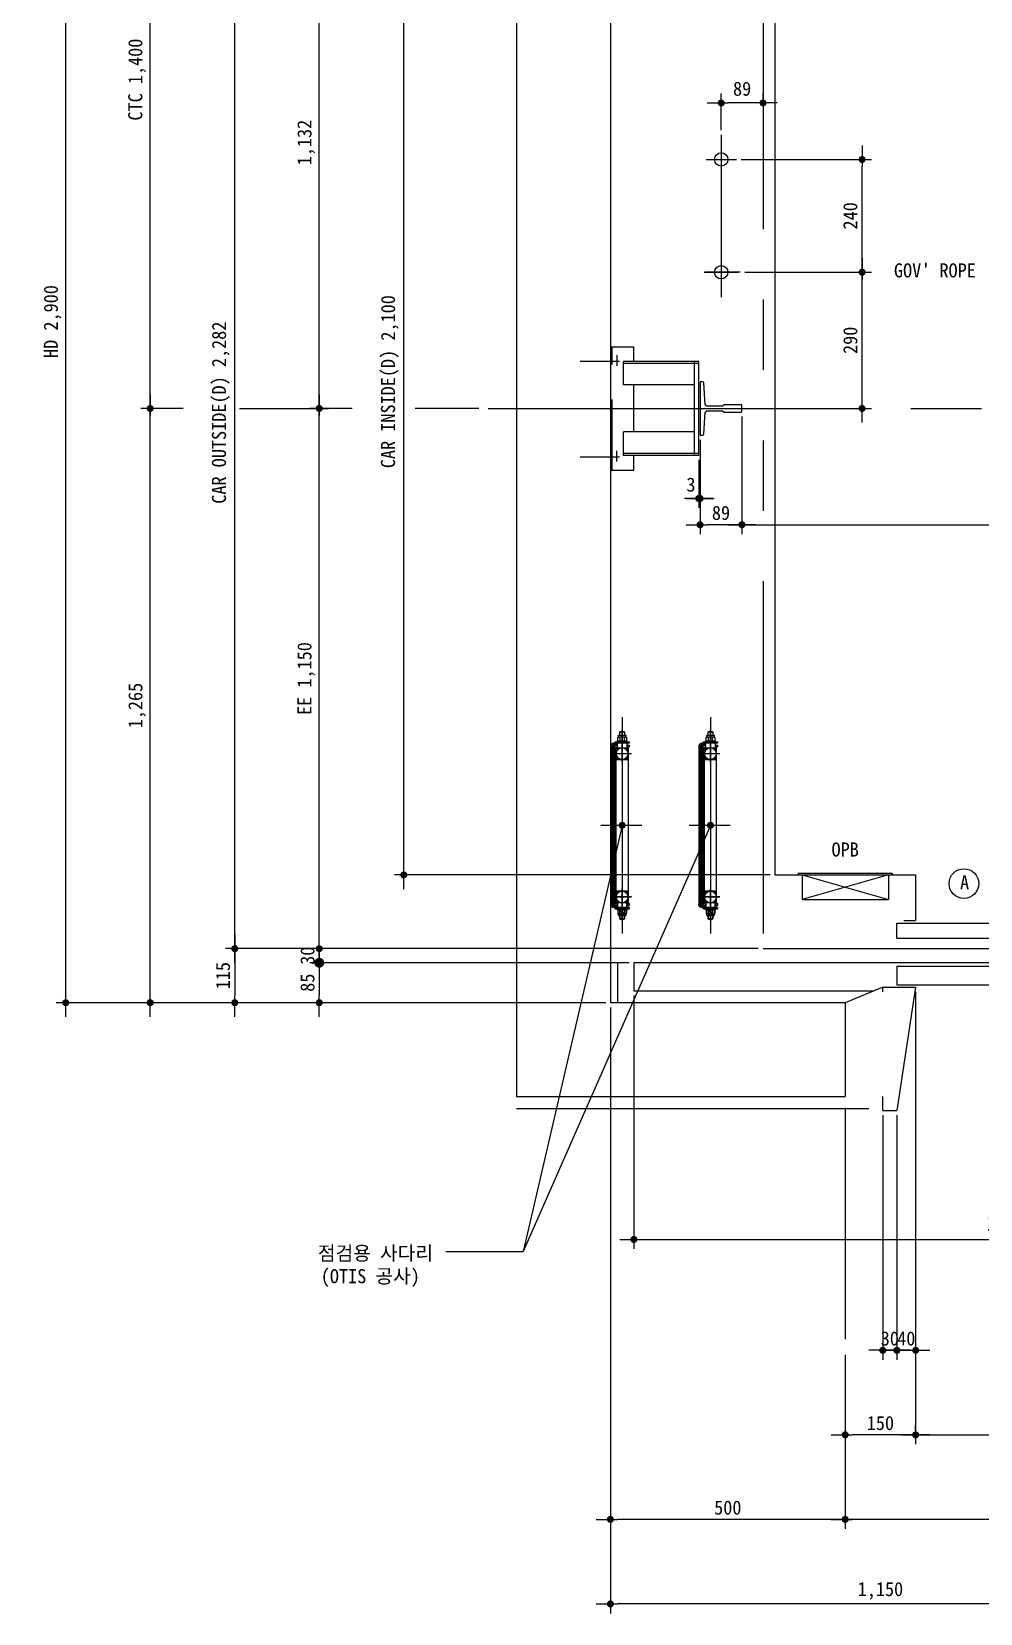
# Model space of a CAD drawing. Extents: x -9109 to 174251, y 57759 to 115528.
# Drawn here: x 142343 to 144363, y 110092 to 113459 of the extents above; entities that cross this region are included whole.
import ezdxf
from ezdxf.enums import TextEntityAlignment as Align

# ---------------------------------------------------------------- set-up
doc = ezdxf.new("R2010")
doc.units = 0
doc.header["$LTSCALE"] = 600
doc.header["$MEASUREMENT"] = 0
for name, pattern in [('CENTER', [2, 1.25, -0.25, 0.25, -0.25]), ('HIDDEN', [0.375, 0.25, -0.125]), ('PHANTOM', [2.5, 1.25, -0.25, 0.25, -0.25, 0.25, -0.25])]:
    doc.linetypes.add(name, pattern=pattern)
doc.layers.get('0').update_dxf_attribs({"linetype": 'CONTINUOUS'})
for name, color, linetype in [('1', 3, 'CONTINUOUS'), ('2', 4, 'HIDDEN'), ('3', 1, 'CENTER'), ('4', 6, 'PHANTOM'), ('7', 7, 'CONTINUOUS'), ('A-DIMS', 7, 'CONTINUOUS')]:
    doc.layers.add(name, color=color, linetype=linetype)
doc.layers.add('A-MKXS-LEAD', color=7, linetype='CONTINUOUS', lineweight=25)
doc.layers.add('A-MKXS-TEXT1', color=3, linetype='CONTINUOUS', lineweight=25)
doc.styles.add('HY울릉도L', font='')
doc.styles.add('돋움체', font='')
doc.styles.get('HY울릉도L').set_extended_font_data('Dotum')
doc.styles.get('돋움체').set_extended_font_data('DotumChe')
doc.dimstyles.new('CDIM', dxfattribs={"dimtxt": 3, "dimasz": 1.5, "dimexe": 2, "dimexo": 1, "dimgap": 1, "dimtad": 1, "dimdec": 0, "dimrnd": 0.5, "dimzin": 0, "dimdsep": 32, "dimlunit": 6, "dimtxsty": 'HY울릉도L', "dimblk1": '_CIDOT', "dimblk2": '_CIDOT', "dimsah": 1, "dimcen": 5.5, "dimclrd": 2, "dimclre": 2, "dimclrt": 7, "dimadec": 0, "dimazin": 0, "dimtfac": 1, "dimtdec": 0, "dimtix": 1, "dimtmove": 2, "dimatfit": 1, "dimldrblk": '_CIDOT', "dimfxl": 1, "dimtolj": 1, "dimtzin": 0, "dimlwd": -1, "dimarcsym": 0})

# ---------------------------------------------------------------- blocks, each defined once
blk = doc.blocks.new('_CIDOT')
at = {"color": 0, "linetype": 'ByBlock'}
blk.add_line((2, 0), (-1, 0), dxfattribs=at)
at = {"color": 0, "linetype": 'ByBlock', "const_width": 0.5}
blk.add_lwpolyline([(-0.25, 0, 1), (0.25, 0, 1)], format="xyb", close=True, dxfattribs=at)
blk = doc.blocks.new('*D747')
at = {"layer": 'A-DIMS', "lineweight": -2, "transparency": 16777216}
for p, q in [((143855.5, 112639.6), (143855.5, 112389)), ((145595.5, 112639.6), (145595.5, 112389))]:
    blk.add_line(p, q, dxfattribs=at)
at = {"layer": 'A-DIMS', "transparency": 16777216}
blk.add_line((143870.5, 112409), (145580.5, 112409), dxfattribs=at)
at = {"layer": 'A-DIMS', "transparency": 16777216, "xscale": 15, "yscale": 15, "zscale": 15, "rotation": 180}
blk.add_blockref('_CIDOT', (143855.5, 112409), dxfattribs=at)
at = {"layer": 'A-DIMS', "transparency": 16777216, "xscale": 15, "yscale": 15, "zscale": 15}
blk.add_blockref('_CIDOT', (145595.5, 112409), dxfattribs=at)
at = {"layer": 'A-DIMS', "color": 3, "transparency": 16777216, "insert": (144725.5, 112438.7), "char_height": 30, "attachment_point": 5, "style": '돋움체'}
blk.add_mtext('\\A1;{\\C7;CAR R.G 1,740(T-18K)}', dxfattribs=at)
blk = doc.blocks.new('*D748')
at = {"layer": 'A-DIMS', "lineweight": -2, "transparency": 16777216}
for p, q in [((143811.5, 113248.8), (143811.5, 113327)), ((143900.5, 113317), (143900.5, 113327))]:
    blk.add_line(p, q, dxfattribs=at)
at = {"layer": 'A-DIMS', "transparency": 16777216}
blk.add_line((143885.5, 113307), (143826.5, 113307), dxfattribs=at)
at = {"layer": 'A-DIMS', "transparency": 16777216, "xscale": 15, "yscale": 15, "zscale": 15, "rotation": 180}
blk.add_blockref('_CIDOT', (143811.5, 113307), dxfattribs=at)
at = {"layer": 'A-DIMS', "transparency": 16777216, "xscale": 15, "yscale": 15, "zscale": 15}
blk.add_blockref('_CIDOT', (143900.5, 113307), dxfattribs=at)
at = {"layer": 'A-DIMS', "color": 3, "transparency": 16777216, "insert": (143856, 113337), "char_height": 30, "attachment_point": 5, "style": '돋움체'}
blk.add_mtext('\\A1;89', dxfattribs=at)
blk = doc.blocks.new('*D752')
at = {"layer": 'A-DIMS', "lineweight": -2, "transparency": 16777216}
for p, q in [((142665.5, 112656.6), (142575.5, 112656.6)), ((143565.5, 111391.6), (142575.5, 111391.6))]:
    blk.add_line(p, q, dxfattribs=at)
at = {"layer": 'A-DIMS', "transparency": 16777216}
blk.add_line((142595.5, 111406.6), (142595.5, 112641.6), dxfattribs=at)
at = {"layer": 'A-DIMS', "transparency": 16777216, "xscale": 15, "yscale": 15, "zscale": 15}
for p, rotation in [((142595.5, 112656.6), 90), ((142595.5, 111391.6), 270)]:
    blk.add_blockref('_CIDOT', p, dxfattribs=dict(at, rotation=rotation))
at = {"layer": 'A-DIMS', "color": 3, "transparency": 16777216, "insert": (142567.7, 112024.1), "char_height": 30, "attachment_point": 5, "rotation": 90, "style": '돋움체'}
blk.add_mtext('\\A1;1,265', dxfattribs=at)
blk = doc.blocks.new('*D778')
at = {"layer": 'A-DIMS', "lineweight": -2, "transparency": 16777216}
for p, q in [((142665.5, 114056.6), (142575.5, 114056.6)), ((142665.5, 112656.6), (142575.5, 112656.6))]:
    blk.add_line(p, q, dxfattribs=at)
at = {"layer": 'A-DIMS', "transparency": 16777216}
blk.add_line((142595.5, 112671.6), (142595.5, 114041.6), dxfattribs=at)
at = {"layer": 'A-DIMS', "transparency": 16777216, "xscale": 15, "yscale": 15, "zscale": 15}
for p, rotation in [((142595.5, 114056.6), 90), ((142595.5, 112656.6), 270)]:
    blk.add_blockref('_CIDOT', p, dxfattribs=dict(at, rotation=rotation))
at = {"layer": 'A-DIMS', "color": 3, "transparency": 16777216, "insert": (142567.6, 113356.6), "char_height": 30, "attachment_point": 5, "rotation": 90, "style": '돋움체'}
blk.add_mtext('\\A1;{\\C7;CTC 1,400}', dxfattribs=at)
blk = doc.blocks.new('*D779')
at = {"layer": 'A-DIMS', "lineweight": -2, "transparency": 16777216}
for p, q in [((143890.5, 113788.6), (142935.5, 113788.6)), ((142785.5, 112656.6), (142975.5, 112656.6))]:
    blk.add_line(p, q, dxfattribs=at)
at = {"layer": 'A-DIMS', "transparency": 16777216}
blk.add_line((142955.5, 112671.6), (142955.5, 113773.6), dxfattribs=at)
at = {"layer": 'A-DIMS', "transparency": 16777216, "xscale": 15, "yscale": 15, "zscale": 15}
for p, rotation in [((142955.5, 113788.6), 90), ((142955.5, 112656.6), 270)]:
    blk.add_blockref('_CIDOT', p, dxfattribs=dict(at, rotation=rotation))
at = {"layer": 'A-DIMS', "color": 3, "transparency": 16777216, "insert": (142927.7, 113222.6), "char_height": 30, "attachment_point": 5, "rotation": 90, "style": '돋움체'}
blk.add_mtext('\\A1;1,132', dxfattribs=at)
blk = doc.blocks.new('*D780')
at = {"layer": 'A-DIMS', "lineweight": -2, "transparency": 16777216}
for p, q in [((143915.5, 113763.6), (143115.5, 113763.6)), ((143915.5, 111663.6), (143115.5, 111663.6))]:
    blk.add_line(p, q, dxfattribs=at)
at = {"layer": 'A-DIMS', "transparency": 16777216}
blk.add_line((143135.5, 111678.6), (143135.5, 113748.6), dxfattribs=at)
at = {"layer": 'A-DIMS', "transparency": 16777216, "xscale": 15, "yscale": 15, "zscale": 15}
for p, rotation in [((143135.5, 113763.6), 90), ((143135.5, 111663.6), 270)]:
    blk.add_blockref('_CIDOT', p, dxfattribs=dict(at, rotation=rotation))
at = {"layer": 'A-DIMS', "color": 3, "transparency": 16777216, "insert": (143105.9, 112713.6), "char_height": 30, "attachment_point": 5, "rotation": 90, "style": '돋움체'}
blk.add_mtext('\\A1;{\\C7;CAR INSIDE(D) 2,100}', dxfattribs=at)
blk = doc.blocks.new('*D753')
at = {"layer": 'A-DIMS', "lineweight": -2, "transparency": 16777216}
for p, q in [((143025.5, 112656.6), (142935.5, 112656.6)), ((143890.5, 111506.6), (142935.5, 111506.6))]:
    blk.add_line(p, q, dxfattribs=at)
at = {"layer": 'A-DIMS', "transparency": 16777216}
blk.add_line((142955.5, 111521.6), (142955.5, 112641.6), dxfattribs=at)
at = {"layer": 'A-DIMS', "transparency": 16777216, "xscale": 15, "yscale": 15, "zscale": 15}
for p, rotation in [((142955.5, 112656.6), 90), ((142955.5, 111506.6), 270)]:
    blk.add_blockref('_CIDOT', p, dxfattribs=dict(at, rotation=rotation))
at = {"layer": 'A-DIMS', "color": 3, "transparency": 16777216, "insert": (142927.7, 112081.6), "char_height": 30, "attachment_point": 5, "rotation": 90, "style": '돋움체'}
blk.add_mtext('\\A1;{\\C7;EE 1,150}', dxfattribs=at)
blk = doc.blocks.new('*D781')
at = {"layer": 'A-DIMS', "lineweight": -2, "transparency": 16777216}
for p, q in [((143890.5, 113788.6), (142755.5, 113788.6)), ((143890.5, 111506.6), (142755.5, 111506.6))]:
    blk.add_line(p, q, dxfattribs=at)
at = {"layer": 'A-DIMS', "transparency": 16777216}
blk.add_line((142775.5, 111521.6), (142775.5, 113773.6), dxfattribs=at)
at = {"layer": 'A-DIMS', "transparency": 16777216, "xscale": 15, "yscale": 15, "zscale": 15}
for p, rotation in [((142775.5, 113788.6), 90), ((142775.5, 111506.6), 270)]:
    blk.add_blockref('_CIDOT', p, dxfattribs=dict(at, rotation=rotation))
at = {"layer": 'A-DIMS', "color": 3, "transparency": 16777216, "insert": (142745.9, 112647.6), "char_height": 30, "attachment_point": 5, "rotation": 90, "style": '돋움체'}
blk.add_mtext('\\A1;{\\C7;CAR OUTSIDE(D) 2,282}', dxfattribs=at)
blk = doc.blocks.new('*D754')
at = {"layer": 'A-DIMS', "lineweight": -2, "transparency": 16777216}
for p, q in [((143890.5, 111506.6), (142755.5, 111506.6)), ((143565.5, 111391.6), (142755.5, 111391.6))]:
    blk.add_line(p, q, dxfattribs=at)
at = {"layer": 'A-DIMS', "transparency": 16777216}
blk.add_line((142775.5, 111491.6), (142775.5, 111406.6), dxfattribs=at)
at = {"layer": 'A-DIMS', "transparency": 16777216, "xscale": 15, "yscale": 15, "zscale": 15}
for p, rotation in [((142775.5, 111506.6), 90), ((142775.5, 111391.6), 270)]:
    blk.add_blockref('_CIDOT', p, dxfattribs=dict(at, rotation=rotation))
at = {"layer": 'A-DIMS', "color": 3, "transparency": 16777216, "insert": (142750.5, 111449.1), "char_height": 30, "attachment_point": 5, "rotation": 90, "style": '돋움체'}
blk.add_mtext('\\A1;115', dxfattribs=at)
blk = doc.blocks.new('*D782')
at = {"layer": 'A-DIMS', "lineweight": -2, "transparency": 16777216}
for p, q in [((143374.9, 114291.6), (142395.5, 114291.6)), ((143565.5, 114291.6), (143376.2, 114291.6)), ((143374.9, 111391.6), (142395.5, 111391.6)), ((143565.5, 111391.6), (143376.2, 111391.6))]:
    blk.add_line(p, q, dxfattribs=at)
at = {"layer": 'A-DIMS', "transparency": 16777216}
blk.add_line((142415.5, 111406.6), (142415.5, 114276.6), dxfattribs=at)
at = {"layer": 'A-DIMS', "transparency": 16777216, "xscale": 15, "yscale": 15, "zscale": 15}
for p, rotation in [((142415.5, 114291.6), 90), ((142415.5, 111391.6), 270)]:
    blk.add_blockref('_CIDOT', p, dxfattribs=dict(at, rotation=rotation))
at = {"layer": 'A-DIMS', "color": 3, "transparency": 16777216, "insert": (142387.7, 112841.6), "char_height": 30, "attachment_point": 5, "rotation": 90, "style": '돋움체'}
blk.add_mtext('\\A1;HD 2,900', dxfattribs=at)
blk = doc.blocks.new('*D757')
at = {"layer": 'A-DIMS', "lineweight": -2, "transparency": 16777216}
for p, q in [((143615.5, 111476.6), (142935.5, 111476.6)), ((143565.5, 111391.6), (142935.5, 111391.6))]:
    blk.add_line(p, q, dxfattribs=at)
at = {"layer": 'A-DIMS', "transparency": 16777216}
blk.add_line((142955.5, 111461.6), (142955.5, 111406.6), dxfattribs=at)
at = {"layer": 'A-DIMS', "transparency": 16777216, "xscale": 15, "yscale": 15, "zscale": 15}
for p, rotation in [((142955.5, 111476.6), 90), ((142955.5, 111391.6), 270)]:
    blk.add_blockref('_CIDOT', p, dxfattribs=dict(at, rotation=rotation))
at = {"layer": 'A-DIMS', "color": 3, "transparency": 16777216, "insert": (142930.5, 111434.1), "char_height": 30, "attachment_point": 5, "rotation": 90, "style": '돋움체'}
blk.add_mtext('\\A1;85', dxfattribs=at)
blk = doc.blocks.new('*D758')
at = {"layer": 'A-DIMS', "transparency": 16777216}
for p, q in [((142955.5, 111521.6), (142955.5, 111536.6)), ((142955.5, 111506.6), (142955.5, 111476.6)), ((142955.5, 111461.6), (142955.5, 111446.6))]:
    blk.add_line(p, q, dxfattribs=at)
at = {"layer": 'A-DIMS', "lineweight": -2, "transparency": 16777216}
for p, q in [((143890.5, 111506.6), (142935.5, 111506.6)), ((143615.5, 111476.6), (142935.5, 111476.6))]:
    blk.add_line(p, q, dxfattribs=at)
at = {"layer": 'A-DIMS', "transparency": 16777216, "xscale": 15, "yscale": 15, "zscale": 15}
for p, rotation in [((142955.5, 111506.6), 270), ((142955.5, 111476.6), 90)]:
    blk.add_blockref('_CIDOT', p, dxfattribs=dict(at, rotation=rotation))
at = {"layer": 'A-DIMS', "color": 3, "transparency": 16777216, "insert": (142930.5, 111491.6), "char_height": 30, "attachment_point": 5, "rotation": 90, "style": '돋움체'}
blk.add_mtext('\\A1;30', dxfattribs=at)
blk = doc.blocks.new('*D759')
at = {"layer": 'A-DIMS', "lineweight": -2, "transparency": 16777216}
for p, q in [((143854.1, 113186.6), (144131.5, 113186.6)), ((143861.8, 112946.6), (144131.5, 112946.6))]:
    blk.add_line(p, q, dxfattribs=at)
at = {"layer": 'A-DIMS', "transparency": 16777216}
blk.add_line((144111.5, 112961.6), (144111.5, 113171.6), dxfattribs=at)
at = {"layer": 'A-DIMS', "transparency": 16777216, "xscale": 15, "yscale": 15, "zscale": 15}
for p, rotation in [((144111.5, 113186.6), 90), ((144111.5, 112946.6), 270)]:
    blk.add_blockref('_CIDOT', p, dxfattribs=dict(at, rotation=rotation))
at = {"layer": 'A-DIMS', "color": 3, "transparency": 16777216, "insert": (144086.5, 113066.6), "char_height": 30, "attachment_point": 5, "rotation": 90, "style": '돋움체'}
blk.add_mtext('\\A1;240', dxfattribs=at)
blk = doc.blocks.new('*D760')
at = {"layer": 'A-DIMS', "lineweight": -2, "transparency": 16777216}
for p, q in [((143861.8, 112946.6), (144131.5, 112946.6)), ((143935.5, 112656.6), (144131.5, 112656.6))]:
    blk.add_line(p, q, dxfattribs=at)
at = {"layer": 'A-DIMS', "transparency": 16777216}
blk.add_line((144111.5, 112671.6), (144111.5, 112931.6), dxfattribs=at)
at = {"layer": 'A-DIMS', "transparency": 16777216, "xscale": 15, "yscale": 15, "zscale": 15}
for p, rotation in [((144111.5, 112946.6), 90), ((144111.5, 112656.6), 270)]:
    blk.add_blockref('_CIDOT', p, dxfattribs=dict(at, rotation=rotation))
at = {"layer": 'A-DIMS', "color": 3, "transparency": 16777216, "insert": (144086.5, 112801.6), "char_height": 30, "attachment_point": 5, "rotation": 90, "style": '돋움체'}
blk.add_mtext('\\A1;290', dxfattribs=at)
blk = doc.blocks.new('*D761')
at = {"layer": 'A-DIMS', "lineweight": -2, "transparency": 16777216}
for p, q in [((143855.5, 112639.6), (143855.5, 112389)), ((143766.5, 112589.6), (143766.5, 112389))]:
    blk.add_line(p, q, dxfattribs=at)
at = {"layer": 'A-DIMS', "transparency": 16777216}
blk.add_line((143840.5, 112409), (143781.5, 112409), dxfattribs=at)
at = {"layer": 'A-DIMS', "transparency": 16777216, "xscale": 15, "yscale": 15, "zscale": 15, "rotation": 180}
blk.add_blockref('_CIDOT', (143766.5, 112409), dxfattribs=at)
at = {"layer": 'A-DIMS', "transparency": 16777216, "xscale": 15, "yscale": 15, "zscale": 15}
blk.add_blockref('_CIDOT', (143855.5, 112409), dxfattribs=at)
at = {"layer": 'A-DIMS', "color": 3, "transparency": 16777216, "insert": (143811, 112434.1), "char_height": 30, "attachment_point": 5, "style": '돋움체'}
blk.add_mtext('\\A1;89', dxfattribs=at)
blk = doc.blocks.new('*D762')
at = {"layer": 'A-DIMS', "lineweight": -2, "transparency": 16777216}
for p, q in [((143766.5, 112589.6), (143766.5, 112444.9)), ((143763.5, 112547.2), (143763.5, 112444.9))]:
    blk.add_line(p, q, dxfattribs=at)
at = {"layer": 'A-DIMS', "transparency": 16777216}
for p, q in [((143748.5, 112464.9), (143733.5, 112464.9)), ((143766.5, 112464.9), (143763.5, 112464.9)), ((143781.5, 112464.9), (143796.5, 112464.9))]:
    blk.add_line(p, q, dxfattribs=at)
at = {"layer": 'A-DIMS', "transparency": 16777216, "xscale": 15, "yscale": 15, "zscale": 15, "rotation": 180}
blk.add_blockref('_CIDOT', (143766.5, 112464.9), dxfattribs=at)
at = {"layer": 'A-DIMS', "transparency": 16777216, "xscale": 15, "yscale": 15, "zscale": 15}
blk.add_blockref('_CIDOT', (143763.5, 112464.9), dxfattribs=at)
at = {"layer": 'A-DIMS', "color": 3, "transparency": 16777216, "insert": (143747, 112494.3), "char_height": 30, "attachment_point": 5, "style": '돋움체'}
blk.add_mtext('\\A1;3', dxfattribs=at)
blk = doc.blocks.new('*D785')
at = {"layer": 'A-DIMS', "lineweight": -2, "transparency": 16777216}
for p, q in [((144075.5, 110641.6), (144075.5, 110271.6)), ((145375.5, 110641.6), (145375.5, 110271.6))]:
    blk.add_line(p, q, dxfattribs=at)
at = {"layer": 'A-DIMS', "transparency": 16777216}
blk.add_line((145360.5, 110291.6), (144090.5, 110291.6), dxfattribs=at)
at = {"layer": 'A-DIMS', "transparency": 16777216, "xscale": 15, "yscale": 15, "zscale": 15, "rotation": 180}
blk.add_blockref('_CIDOT', (144075.5, 110291.6), dxfattribs=at)
at = {"layer": 'A-DIMS', "transparency": 16777216, "xscale": 15, "yscale": 15, "zscale": 15}
blk.add_blockref('_CIDOT', (145375.5, 110291.6), dxfattribs=at)
at = {"layer": 'A-DIMS', "color": 3, "transparency": 16777216, "insert": (144725.5, 110319.5), "char_height": 30, "attachment_point": 5, "style": '돋움체'}
blk.add_mtext('\\A1;CONC. 1,300', dxfattribs=at)
blk = doc.blocks.new('*D764')
at = {"layer": 'A-DIMS', "lineweight": -2, "transparency": 16777216}
for p, q in [((144225.5, 110481.6), (144225.5, 110491.6)), ((145225.5, 110481.6), (145225.5, 110491.6))]:
    blk.add_line(p, q, dxfattribs=at)
at = {"layer": 'A-DIMS', "transparency": 16777216}
blk.add_line((144240.5, 110471.6), (145210.5, 110471.6), dxfattribs=at)
at = {"layer": 'A-DIMS', "transparency": 16777216, "xscale": 15, "yscale": 15, "zscale": 15, "rotation": 180}
blk.add_blockref('_CIDOT', (144225.5, 110471.6), dxfattribs=at)
at = {"layer": 'A-DIMS', "transparency": 16777216, "xscale": 15, "yscale": 15, "zscale": 15}
blk.add_blockref('_CIDOT', (145225.5, 110471.6), dxfattribs=at)
at = {"layer": 'A-DIMS', "color": 3, "transparency": 16777216, "insert": (144725.5, 110499.5), "char_height": 30, "attachment_point": 5, "style": '돋움체'}
blk.add_mtext('\\A1;OP 1,000', dxfattribs=at)
blk = doc.blocks.new('*D786')
at = {"layer": 'A-DIMS', "lineweight": -2, "transparency": 16777216}
for p, q in [((144225.5, 111364.6), (144225.5, 110451.6)), ((144075.5, 110641.6), (144075.5, 110451.6))]:
    blk.add_line(p, q, dxfattribs=at)
at = {"layer": 'A-DIMS', "transparency": 16777216}
blk.add_line((144210.5, 110471.6), (144090.5, 110471.6), dxfattribs=at)
at = {"layer": 'A-DIMS', "transparency": 16777216, "xscale": 15, "yscale": 15, "zscale": 15, "rotation": 180}
blk.add_blockref('_CIDOT', (144075.5, 110471.6), dxfattribs=at)
at = {"layer": 'A-DIMS', "transparency": 16777216, "xscale": 15, "yscale": 15, "zscale": 15}
blk.add_blockref('_CIDOT', (144225.5, 110471.6), dxfattribs=at)
at = {"layer": 'A-DIMS', "color": 3, "transparency": 16777216, "insert": (144150.5, 110496.6), "char_height": 30, "attachment_point": 5, "style": '돋움체'}
blk.add_mtext('\\A1;150', dxfattribs=at)
blk = doc.blocks.new('*D787')
at = {"layer": 'A-DIMS', "lineweight": -2, "transparency": 16777216}
for p, q in [((143575.5, 111381.6), (143575.5, 110271.6)), ((144075.5, 110461.6), (144075.5, 110271.6))]:
    blk.add_line(p, q, dxfattribs=at)
at = {"layer": 'A-DIMS', "transparency": 16777216}
blk.add_line((144060.5, 110291.6), (143590.5, 110291.6), dxfattribs=at)
at = {"layer": 'A-DIMS', "transparency": 16777216, "xscale": 15, "yscale": 15, "zscale": 15, "rotation": 180}
blk.add_blockref('_CIDOT', (143575.5, 110291.6), dxfattribs=at)
at = {"layer": 'A-DIMS', "transparency": 16777216, "xscale": 15, "yscale": 15, "zscale": 15}
blk.add_blockref('_CIDOT', (144075.5, 110291.6), dxfattribs=at)
at = {"layer": 'A-DIMS', "color": 3, "transparency": 16777216, "insert": (143825.5, 110316.6), "char_height": 30, "attachment_point": 5, "style": '돋움체'}
blk.add_mtext('\\A1;500', dxfattribs=at)
blk = doc.blocks.new('*D788')
at = {"layer": 'A-DIMS', "lineweight": -2, "transparency": 16777216}
for p, q in [((143575.5, 111381.6), (143575.5, 110091.6)), ((144725.5, 110281.4), (144725.5, 110091.6))]:
    blk.add_line(p, q, dxfattribs=at)
at = {"layer": 'A-DIMS', "transparency": 16777216}
blk.add_line((144710.5, 110111.6), (143590.5, 110111.6), dxfattribs=at)
at = {"layer": 'A-DIMS', "transparency": 16777216, "xscale": 15, "yscale": 15, "zscale": 15, "rotation": 180}
blk.add_blockref('_CIDOT', (143575.5, 110111.6), dxfattribs=at)
at = {"layer": 'A-DIMS', "transparency": 16777216, "xscale": 15, "yscale": 15, "zscale": 15}
blk.add_blockref('_CIDOT', (144725.5, 110111.6), dxfattribs=at)
at = {"layer": 'A-DIMS', "color": 3, "transparency": 16777216, "insert": (144150.5, 110139.4), "char_height": 30, "attachment_point": 5, "style": '돋움체'}
blk.add_mtext('\\A1;1,150', dxfattribs=at)
blk = doc.blocks.new('*D766')
at = {"layer": 'A-DIMS', "lineweight": -2, "transparency": 16777216}
for p, q in [((144155.5, 111151.8), (144155.5, 110631.6)), ((144185.5, 111151.8), (144185.5, 110631.6))]:
    blk.add_line(p, q, dxfattribs=at)
at = {"layer": 'A-DIMS', "transparency": 16777216}
for p, q in [((144140.5, 110651.6), (144125.5, 110651.6)), ((144185.5, 110651.6), (144155.5, 110651.6)), ((144200.5, 110651.6), (144215.5, 110651.6))]:
    blk.add_line(p, q, dxfattribs=at)
at = {"layer": 'A-DIMS', "transparency": 16777216, "xscale": 15, "yscale": 15, "zscale": 15}
blk.add_blockref('_CIDOT', (144155.5, 110651.6), dxfattribs=at)
at = {"layer": 'A-DIMS', "transparency": 16777216, "xscale": 15, "yscale": 15, "zscale": 15, "rotation": 180}
blk.add_blockref('_CIDOT', (144185.5, 110651.6), dxfattribs=at)
at = {"layer": 'A-DIMS', "color": 3, "transparency": 16777216, "insert": (144170.5, 110676.6), "char_height": 30, "attachment_point": 5, "style": '돋움체'}
blk.add_mtext('\\A1;30', dxfattribs=at)
blk = doc.blocks.new('*D767')
at = {"layer": 'A-DIMS', "lineweight": -2, "transparency": 16777216}
for p, q in [((144225.5, 111414.6), (144225.5, 110631.6)), ((144185.5, 111151.8), (144185.5, 110631.6))]:
    blk.add_line(p, q, dxfattribs=at)
at = {"layer": 'A-DIMS', "transparency": 16777216}
for p, q in [((144170.5, 110651.6), (144155.5, 110651.6)), ((144185.5, 110651.6), (144225.5, 110651.6)), ((144240.5, 110651.6), (144255.5, 110651.6))]:
    blk.add_line(p, q, dxfattribs=at)
at = {"layer": 'A-DIMS', "transparency": 16777216, "xscale": 15, "yscale": 15, "zscale": 15}
blk.add_blockref('_CIDOT', (144185.5, 110651.6), dxfattribs=at)
at = {"layer": 'A-DIMS', "transparency": 16777216, "xscale": 15, "yscale": 15, "zscale": 15, "rotation": 180}
blk.add_blockref('_CIDOT', (144225.5, 110651.6), dxfattribs=at)
at = {"layer": 'A-DIMS', "color": 3, "transparency": 16777216, "insert": (144205.5, 110676.6), "char_height": 30, "attachment_point": 5, "style": '돋움체'}
blk.add_mtext('\\A1;40', dxfattribs=at)
blk = doc.blocks.new('18K(89)')
at = {"layer": '1'}
blk.add_lwpolyline([(5.6, -57, 0.396891), (8.1, -54.6), (10.8, -8), (14.1, -4.8), (47.8, -4.8), (51, -8), (88, -8), (89, -7), (89, 7), (88, 8), (51, 8), (47.8, 4.7), (14.1, 4.7), (10.8, 8), (8.1, 54.6, 0.396891), (5.6, 57), (0, 57), (0, -57)], format="xyb", close=True, dxfattribs=at)
blk = doc.blocks.new('*D774')
at = {"layer": 'A-DIMS', "lineweight": -2, "transparency": 16777216}
for p, q in [((143625.5, 111406.6), (143625.5, 110867.6)), ((144725.5, 111221.2), (144725.5, 110867.6))]:
    blk.add_line(p, q, dxfattribs=at)
at = {"layer": 'A-DIMS', "transparency": 16777216}
blk.add_line((143640.5, 110887.6), (144710.5, 110887.6), dxfattribs=at)
at = {"layer": 'A-DIMS', "transparency": 16777216, "xscale": 15, "yscale": 15, "zscale": 15, "rotation": 180}
blk.add_blockref('_CIDOT', (143625.5, 110887.6), dxfattribs=at)
at = {"layer": 'A-DIMS', "transparency": 16777216, "xscale": 15, "yscale": 15, "zscale": 15}
blk.add_blockref('_CIDOT', (144725.5, 110887.6), dxfattribs=at)
at = {"layer": 'A-DIMS', "color": 3, "transparency": 16777216, "insert": (144425.5, 110917.6), "char_height": 30, "attachment_point": 5, "style": '돋움체'}
blk.add_mtext('\\A1;1,100', dxfattribs=at)
blk = doc.blocks.new('35')
at = {"layer": '2'}
blk.add_line((-35, 0), (-35, -85), dxfattribs=at)
blk = doc.blocks.new('CBR')
for p, q in [((0, 131.2), (-50, 131.2)), ((-50, 100), (-50, 131.2)), ((-28, 50), (-28, 100)), ((-50, -50), (-50, 50)), ((-28, -100), (-28, -50)), ((-50, -131.2), (-50, -100)), ((0, -131.2), (-50, -131.2))]:
    blk.add_line(p, q)
at = {"layer": '1', "color": 7}
for p, q in [((-13.5, 113.1), (-13.5, 90.5)), ((64.2, 100.9), (-19.7, 100.9)), ((-13.5, -113.1), (-13.5, -90.5)), ((64.2, -102.8), (-19.7, -102.8))]:
    blk.add_line(p, q, dxfattribs=at)
at = {"layer": '2'}
blk.add_line((-4, -131.2), (-4, 131.2), dxfattribs=at)

msp = doc.modelspace()

# ---------------------------------------------------------------- linework, layer by layer
for p, q in [((143375.5, 114491.6), (143375.5, 111191.6)), ((143575.5, 114291.6), (143575.5, 111391.6)), ((143925.5, 113763.6), (143925.5, 111663.6)), ((143925.5, 111663.6), (144225.5, 111663.6)), ((143975.5, 111667.6), (143975.5, 111663.6)), ((143983.5, 111663.6), (143983.5, 111611.6)), ((144167.5, 111663.6), (144167.5, 111611.6)), ((144175.5, 111667.6), (144175.5, 111663.6)), ((144225.5, 111663.6), (144225.5, 111566.6)), ((144185.5, 111560.6), (144725.5, 111560.6)), ((144185.5, 111528.6), (144185.5, 111560.6)), ((144200.5, 111566.6), (144225.5, 111566.6)), ((145825.5, 111476.6), (143625.5, 111476.6)), ((143625.5, 111476.6), (143625.5, 111416.6)), ((144155.5, 111424.6), (144075.5, 111391.6)), ((144075.5, 111391.6), (144075.5, 111191.6))]:
    msp.add_line(p, q)
at = {"color": 7}
for p, q in [((143975.5, 111667.6), (144175.5, 111667.6)), ((143975.5, 111663.6), (144175.5, 111663.6)), ((143983.5, 111611.6), (144167.5, 111611.6)), ((144185.5, 111528.6), (144725.5, 111528.6)), ((144185.5, 111469.6), (144725.5, 111469.6)), ((144185.5, 111469.6), (144185.5, 111429.6)), ((144155.5, 111424.6), (144225.5, 111424.6)), ((144155.5, 111424.6), (144155.5, 111422.6)), ((144155.5, 111414.6), (144155.5, 111424.6)), ((144155.5, 111422.6), (144155.5, 111424.6)), ((144185.5, 111429.6), (144725.5, 111429.6)), ((144225.5, 111424.6), (144185.5, 111161.8)), ((143625.5, 111416.6), (144136.2, 111416.6)), ((144155.5, 111161.8), (144155.5, 111191.8)), ((144155.5, 111161.8), (144185.5, 111161.8))]:
    msp.add_line(p, q, dxfattribs=at)
at = {"color": 7, "linetype": 'Continuous'}
msp.add_line((144075.5, 111391.6), (143575.5, 111391.6), dxfattribs=at)
for centre in [(143811.5, 113186.6), (143811.5, 112946.6)]:
    msp.add_circle(centre, 14.2)
at = {"layer": '1'}
for p, q in [((143763.5, 112756.6), (143603.5, 112756.6)), ((143763.5, 112752.6), (143603.5, 112752.6)), ((143754.5, 112556.6), (143754.5, 112756.6)), ((143763.5, 112556.6), (143763.5, 112756.6)), ((143754.5, 112706.6), (143603.5, 112706.6)), ((143754.5, 112606.6), (143603.5, 112606.6)), ((143763.5, 112560.6), (143603.5, 112560.6)), ((143763.5, 112556.6), (143603.5, 112556.6)), ((143595.5, 111968.1), (143605.5, 111968.1)), ((143600.5, 111904.5), (143600.5, 111972.1)), ((143783.5, 111968.1), (143793.5, 111968.1)), ((143788.5, 111904.5), (143788.5, 111972.1)), ((143581.6, 111940.8), (143581.5, 111597.4)), ((143584.6, 111939.6), (143590.5, 111939.6)), ((143610.5, 111944.1), (143610.5, 111934.1)), ((143769.6, 111940.8), (143769.5, 111597.4)), ((143772.6, 111939.6), (143778.5, 111939.6)), ((143798.5, 111944.1), (143798.5, 111934.1)), ((143588, 111909.1), (143613, 111909.1)), ((143776, 111909.1), (143801, 111909.1)), ((143578.5, 111876.6), (143581.5, 111876.6)), ((143584.5, 111876.6), (143588, 111876.6)), ((143766.5, 111876.6), (143769.5, 111876.6)), ((143772.5, 111876.6), (143776, 111876.6)), ((144167.5, 111663.6), (143983.5, 111611.6)), ((143983.5, 111663.6), (144167.5, 111611.6)), ((143600.5, 111566.3), (143600.5, 111633.8)), ((143600.5, 111633.6), (143600.5, 111566.1)), ((143788.5, 111566.3), (143788.5, 111633.8)), ((143788.5, 111633.6), (143788.5, 111566.1)), ((143583.2, 111594.1), (143585.5, 111594.1)), ((143771.2, 111594.1), (143773.5, 111594.1))]:
    msp.add_line(p, q, dxfattribs=at)
for points in [[(143608.5, 111961), (143608.5, 111957.1), (143592.5, 111957.1), (143592.5, 111961)], [(143796.5, 111961), (143796.5, 111957.1), (143780.5, 111957.1), (143780.5, 111961)], [(143615.5, 111947.1), (143615.5, 111944.1), (143585.5, 111944.1), (143585.5, 111947.1)], [(143613, 111934.1), (143613, 111604.1), (143588, 111604.1), (143588, 111934.1)], [(143803.5, 111947.1), (143803.5, 111944.1), (143773.5, 111944.1), (143773.5, 111947.1)], [(143801, 111934.1), (143801, 111604.1), (143776, 111604.1), (143776, 111934.1)], [(143578.5, 111661.6), (143581.5, 111661.6)], [(143584.5, 111661.6), (143588, 111661.6)], [(143766.5, 111661.6), (143769.5, 111661.6)], [(143772.5, 111661.6), (143776, 111661.6)], [(143588, 111629.1), (143613, 111629.1)], [(143589.5, 111627.6), (143594.6, 111627.6), (143589.5, 111627.6), (143589.5, 111622.5)], [(143611.5, 111627.6), (143611.5, 111622.5), (143611.5, 111627.6), (143606.5, 111627.6)], [(143776, 111629.1), (143801, 111629.1)], [(143777.5, 111627.6), (143782.6, 111627.6), (143777.5, 111627.6), (143777.5, 111622.5)], [(143799.5, 111627.6), (143799.5, 111622.5), (143799.5, 111627.6), (143794.5, 111627.6)], [(143584.6, 111598.6), (143590.5, 111598.6)], [(143615.5, 111594.1), (143615.5, 111591.1), (143585.5, 111591.1), (143585.5, 111594.1)], [(143615.5, 111591.1), (143615.5, 111594.1), (143585.5, 111594.1), (143585.5, 111591.1)], [(143589.5, 111605.6), (143589.5, 111610.7), (143589.5, 111605.6), (143594.6, 111605.6)], [(143590.5, 111594.1), (143590.5, 111604.1)], [(143590.5, 111602.6), (143590.5, 111602.1), (143590.5, 111602.1)], [(143610.5, 111589.1), (143590.5, 111589.1), (143590.5, 111591.1), (143590.5, 111589.1), (143610.5, 111589.1), (143610.5, 111591.1)], [(143595.9, 111589.1), (143595.9, 111581.8)], [(143605.2, 111589.1), (143605.2, 111581.8)], [(143611.5, 111605.6), (143606.5, 111605.6), (143611.5, 111605.6), (143611.5, 111610.7)], [(143609.8, 111589.1), (143609.8, 111581.8)], [(143610.5, 111594.1), (143610.5, 111604.1)], [(143615.5, 111598.6), (143615.5, 111602.6), (143610.5, 111602.6), (143615.5, 111602.6), (143615.5, 111598.6), (143610.5, 111598.6)], [(143772.6, 111598.6), (143778.5, 111598.6)], [(143803.5, 111594.1), (143803.5, 111591.1), (143773.5, 111591.1), (143773.5, 111594.1)], [(143803.5, 111591.1), (143803.5, 111594.1), (143773.5, 111594.1), (143773.5, 111591.1)], [(143777.5, 111605.6), (143777.5, 111610.7), (143777.5, 111605.6), (143782.6, 111605.6)], [(143778.5, 111594.1), (143778.5, 111604.1)], [(143778.5, 111602.6), (143778.5, 111602.1), (143778.5, 111602.1)], [(143798.5, 111589.1), (143778.5, 111589.1), (143778.5, 111591.1), (143778.5, 111589.1), (143798.5, 111589.1), (143798.5, 111591.1)], [(143783.9, 111589.1), (143783.9, 111581.8)], [(143793.2, 111589.1), (143793.2, 111581.8)], [(143799.5, 111605.6), (143794.5, 111605.6), (143799.5, 111605.6), (143799.5, 111610.7)], [(143797.8, 111589.1), (143797.8, 111581.8)], [(143798.5, 111594.1), (143798.5, 111604.1)], [(143803.5, 111598.6), (143803.5, 111602.6), (143798.5, 111602.6), (143803.5, 111602.6), (143803.5, 111598.6), (143798.5, 111598.6)], [(143608.5, 111581), (143608.5, 111577.2), (143592.5, 111577.2), (143592.5, 111581)], [(143608.5, 111577.2), (143608.5, 111581), (143592.5, 111581), (143592.5, 111577.2)], [(143604.5, 111569.1), (143596.5, 111569.1), (143595.5, 111570.1), (143595.5, 111577.2), (143595.5, 111570.1), (143596.5, 111569.1), (143604.5, 111569.1), (143605.5, 111570.1), (143605.5, 111577.2), (143605.5, 111570.1), (143595.5, 111570.1), (143605.5, 111570.1)], [(143796.5, 111581), (143796.5, 111577.2), (143780.5, 111577.2), (143780.5, 111581)], [(143796.5, 111577.2), (143796.5, 111581), (143780.5, 111581), (143780.5, 111577.2)], [(143792.5, 111569.1), (143784.5, 111569.1), (143783.5, 111570.1), (143783.5, 111577.2), (143783.5, 111570.1), (143784.5, 111569.1), (143792.5, 111569.1), (143793.5, 111570.1), (143793.5, 111577.2), (143793.5, 111570.1), (143783.5, 111570.1), (143793.5, 111570.1)]]:
    msp.add_lwpolyline(points, close=True, dxfattribs=at)
for points in [[(143595.5, 111961), (143595.5, 111968.1), (143596.5, 111969.1), (143604.5, 111969.1), (143605.5, 111968.1), (143605.5, 111961)], [(143783.5, 111961), (143783.5, 111968.1), (143784.5, 111969.1), (143792.5, 111969.1), (143793.5, 111968.1), (143793.5, 111961)], [(143584.5, 111935.6), (143590.5, 111935.6), (143590.5, 111936.1), (143590.5, 111936.1), (143590.5, 111936.1)], [(143594.6, 111932.6), (143589.5, 111932.6), (143589.5, 111927.5)], [(143590.5, 111947.1), (143590.5, 111949.1), (143610.5, 111949.1), (143610.5, 111947.1)], [(143611.5, 111927.5), (143611.5, 111932.6), (143606.5, 111932.6)], [(143610.5, 111939.6), (143615.5, 111939.6), (143615.5, 111935.6), (143610.5, 111935.6)], [(143772.5, 111935.6), (143778.5, 111935.6), (143778.5, 111936.1), (143778.5, 111936.1), (143778.5, 111936.1)], [(143782.6, 111932.6), (143777.5, 111932.6), (143777.5, 111927.5)], [(143778.5, 111947.1), (143778.5, 111949.1), (143798.5, 111949.1), (143798.5, 111947.1)], [(143799.5, 111927.5), (143799.5, 111932.6), (143794.5, 111932.6)], [(143798.5, 111939.6), (143803.5, 111939.6), (143803.5, 111935.6), (143798.5, 111935.6)], [(143589.5, 111915.7), (143589.5, 111910.6), (143594.6, 111910.6)], [(143606.5, 111910.6), (143611.5, 111910.6), (143611.5, 111915.7)], [(143777.5, 111915.7), (143777.5, 111910.6), (143782.6, 111910.6)], [(143794.5, 111910.6), (143799.5, 111910.6), (143799.5, 111915.7)], [(143584.6, 111602.6), (143590.5, 111602.6), (143584.5, 111602.6)], [(143772.6, 111602.6), (143778.5, 111602.6), (143772.5, 111602.6)]]:
    msp.add_lwpolyline(points, dxfattribs=at)
for points in [[(143585.5, 111944.1), (143583.2, 111944.1, 0.414214), (143575.5, 111936.4), (143575.5, 111601.8, 0.414214), (143583.2, 111594.1, -0.414214), (143575.5, 111601.8)], [(143590.5, 111934.1), (143590.5, 111944.1), (143584.8, 111944.1, 0.415821), (143581.5, 111940.8, 0.309529), (143578.5, 111936.4), (143578.5, 111601.8, 0.309529), (143581.5, 111597.4, -0.309529), (143578.5, 111601.8)], [(143579.5, 111876.6), (143579.5, 111931.9, -0.279701), (143581.5, 111935.2)], [(143590.5, 111941.1), (143584.8, 111941.1, 0.414214), (143584.5, 111940.8), (143584.5, 111597.4, 0.414214), (143584.8, 111597.1), (143590.5, 111597.1), (143584.8, 111597.1, -0.414214), (143584.5, 111597.4)], [(143591.3, 111949.1), (143591.3, 111956.4, -0.309401), (143595.9, 111956.4), (143595.9, 111949.1)], [(143605.2, 111949.1), (143605.2, 111956.4, 0.154701), (143595.9, 111956.4)], [(143605.2, 111956.4, -0.309401), (143609.8, 111956.4), (143609.8, 111949.1)], [(143773.5, 111944.1), (143771.2, 111944.1, 0.414214), (143763.5, 111936.4), (143763.5, 111601.8, 0.414214), (143771.2, 111594.1, -0.414214), (143763.5, 111601.8)], [(143778.5, 111934.1), (143778.5, 111944.1), (143772.8, 111944.1, 0.415821), (143769.5, 111940.8, 0.309529), (143766.5, 111936.4), (143766.5, 111601.8, 0.309529), (143769.5, 111597.4, -0.309529), (143766.5, 111601.8)], [(143767.5, 111876.6), (143767.5, 111931.9, -0.279701), (143769.5, 111935.2)], [(143778.5, 111941.1), (143772.8, 111941.1, 0.414214), (143772.5, 111940.8), (143772.5, 111597.4, 0.414214), (143772.8, 111597.1), (143778.5, 111597.1), (143772.8, 111597.1, -0.414214), (143772.5, 111597.4)], [(143779.3, 111949.1), (143779.3, 111956.4, -0.309401), (143783.9, 111956.4), (143783.9, 111949.1)], [(143793.2, 111949.1), (143793.2, 111956.4, 0.154701), (143783.9, 111956.4)], [(143793.2, 111956.4, -0.309401), (143797.8, 111956.4), (143797.8, 111949.1)], [(143581.5, 111597.4, 0.415821), (143584.8, 111594.1), (143590.5, 111594.1)], [(143769.5, 111597.4, 0.415821), (143772.8, 111594.1), (143778.5, 111594.1)], [(143605.2, 111581.8, -0.154701), (143595.9, 111581.8, -0.309401), (143591.3, 111581.8)], [(143793.2, 111581.8, -0.154701), (143783.9, 111581.8, -0.309401), (143779.3, 111581.8)]]:
    msp.add_lwpolyline(points, format="xyb", dxfattribs=at)
for points in [[(143581.5, 111603, -0.279701), (143579.5, 111606.3), (143579.5, 111661.6), (143579.5, 111606.3, 0.279701)], [(143769.5, 111603, -0.279701), (143767.5, 111606.3), (143767.5, 111661.6), (143767.5, 111606.3, 0.279701)], [(143581.5, 111598.8, -0.092348), (143578.9, 111599.9, 0.092348)], [(143591.3, 111589.1), (143591.3, 111581.8, 0.309401), (143595.9, 111581.8, 0.154701), (143605.2, 111581.8, 0.309401), (143609.8, 111581.8, -0.309401), (143605.2, 111581.8)], [(143769.5, 111598.8, -0.092348), (143766.9, 111599.9, 0.092348)], [(143779.3, 111589.1), (143779.3, 111581.8, 0.309401), (143783.9, 111581.8, 0.154701), (143793.2, 111581.8, 0.309401), (143797.8, 111581.8, -0.309401), (143793.2, 111581.8)]]:
    msp.add_lwpolyline(points, format="xyb", close=True, dxfattribs=at)
for centre, radius in [((143600.5, 111921.6), 12.5), ((143788.5, 111921.6), 12.5), ((144328.3, 111645.1), 31.5), ((143600.5, 111616.6), 12.5), ((143600.5, 111616.6), 12.5), ((143788.5, 111616.6), 12.5), ((143788.5, 111616.6), 12.5)]:
    msp.add_circle(centre, radius, dxfattribs=at)
for centre in [(143583.2, 111931.9), (143771.2, 111931.9)]:
    msp.add_arc(centre, 7.7, 102.8199, 123.9246, dxfattribs=at)
at = {"layer": '3'}
for p, q in [((143811.5, 113238.8), (143811.5, 112893.5)), ((143779.6, 113186.6), (143844.1, 113186.6)), ((143775, 112946.6), (143847.2, 112946.6)), ((143851.8, 112946.6), (143776.5, 112946.6)), ((143315.5, 112656.6), (146135.5, 112656.6)), ((143600.5, 111999.1), (143600.5, 111539.1)), ((143788.5, 111999.1), (143788.5, 111539.1)), ((143620.6, 111921.6), (143580.5, 111921.6)), ((143808.6, 111921.6), (143768.5, 111921.6)), ((143642.5, 111769.1), (143555, 111769.1)), ((143830.5, 111769.1), (143743, 111769.1))]:
    msp.add_line(p, q, dxfattribs=at)
for points in [[(143620.6, 111616.6), (143580.5, 111616.6)], [(143808.6, 111616.6), (143768.5, 111616.6)]]:
    msp.add_lwpolyline(points, close=True, dxfattribs=at)
at = {"layer": '4'}
for p, q in [((143900.5, 113788.6), (143900.5, 111506.6)), ((143900.5, 111506.6), (145550.5, 111506.6)), ((143375.5, 111166.6), (144155.5, 111166.6))]:
    msp.add_line(p, q, dxfattribs=at)
at = {"layer": '7'}
msp.add_line((143375.5, 111191.6), (144075.5, 111191.6), dxfattribs=at)
at = {"layer": 'A-DIMS'}
for p, q in [((143295.5, 112656.6), (143159.5, 112656.6)), ((144075.5, 111167.6), (144075.5, 110675.6))]:
    msp.add_line(p, q, dxfattribs=at)
at = {"layer": 'A-DIMS', "const_width": 10.5}
msp.add_lwpolyline([(142950.3, 111476.6, 1), (142960.8, 111476.6, 1)], format="xyb", close=True, dxfattribs=at)
at = {"layer": 'A-MKXS-LEAD'}
for p in [(143600.5, 111769.1), (143788.5, 111769.1), (143225.1, 110861.6)]:
    msp.add_line(p, (143390, 110861.6), dxfattribs=at)
msp.add_lwpolyline([(143825.7, 112946.6, 0, 10, 0), (143855.7, 112946.6, 0, 0, 0), (143900, 112946.6, 0, 0, 0), (144160.1, 112946.6, 0, 0, 0)], format="xyseb", dxfattribs=at)
at = {"layer": 'A-MKXS-LEAD', "const_width": 7.5}
for points in [[(143596.8, 111769.1, 1), (143604.3, 111769.1, 1)], [(143784.8, 111769.1, 1), (143792.3, 111769.1, 1)]]:
    msp.add_lwpolyline(points, format="xyb", close=True, dxfattribs=at)

# ---------------------------------------------------------------- block references
for name, p in [('18K(89)', (143766.5, 112656.6)), ('35', (143625.5, 111476.6))]:
    msp.add_blockref(name, p)
at = {"layer": '1', "xscale": -1}
msp.add_blockref('CBR', (143575.5, 112656.6), dxfattribs=at)

# ---------------------------------------------------------------- texts
at = {"layer": 'A-MKXS-TEXT1', "style": '돋움체'}
msp.add_text("GOV' ROPE", height=30, dxfattribs=at).set_placement((144266.5, 112951), align=Align.MIDDLE)
for s, p in [('OPB', (144075.5, 111717.7)), ('A', (144329.7, 111647.7))]:
    msp.add_text(s, height=30, dxfattribs=at).set_placement(p, align=Align.MIDDLE_CENTER)
for s, p in [('점검용 사다리', (142952.5, 110843.2)), ('(OTIS 공사)', (142958.7, 110794.4))]:
    msp.add_text(s, height=30, dxfattribs=at).set_placement(p)

# ---------------------------------------------------------------- dimensions: what is measured, and where the dimension line sits
at = {"layer": 'A-DIMS'}
for base, p1, p2, text, picture, middle in [((142415.5, 114291.6), (143575.5, 111391.6), (143575.5, 114291.6), 'HD <>', '*D782', (142387.7, 112841.6)), ((142595.5, 114056.6), (142675.5, 112656.6), (142675.5, 114056.6), '{\\C7;CTC <>}', '*D778', (142567.6, 113356.6)), ((142775.5, 113788.6), (143900.5, 111506.6), (143900.5, 113788.6), '{\\C7;CAR OUTSIDE(D) <>}', '*D781', (142745.9, 112647.6)), ((143135.5, 113763.6), (143925.5, 111663.6), (143925.5, 113763.6), '{\\C7;CAR INSIDE(D) <>}', '*D780', (143105.9, 112713.6)), ((142955.5, 112656.6), (143900.5, 111506.6), (143035.5, 112656.6), '{\\C7;EE <>}', '*D753', (142927.7, 112081.6))]:
    dim = msp.add_linear_dim(base=base, p1=p1, p2=p2, angle=90, text=text, dimstyle='CDIM', override={"dimscale": 10, "dimtxsty": '돋움체', "dimclrd": 256, "dimclre": 256, "dimclrt": 3}, dxfattribs=at)
    dim.commit()
    dim.dimension.update_dxf_attribs({"geometry": picture, "text_midpoint": middle})
for base, p1, p2, angle, picture, middle in [((142955.5, 113788.6), (142775.5, 112656.6), (143900.5, 113788.6), 90, '*D779', (142927.7, 113222.6)), ((144111.5, 113186.6), (143851.8, 112946.6), (143844.1, 113186.6), 90, '*D759', (144086.5, 113066.6)), ((144111.5, 112946.6), (143925.5, 112656.6), (143851.8, 112946.6), 90, '*D760', (144086.5, 112801.6)), ((142595.5, 112656.6), (143575.5, 111391.6), (142675.5, 112656.6), 90, '*D752', (142567.7, 112024.1)), ((142775.5, 111391.6), (143900.5, 111506.6), (143575.5, 111391.6), 90, '*D754', (142750.5, 111449.1)), ((142955.5, 111476.6), (143900.5, 111506.6), (143625.5, 111476.6), 90, '*D758', (142930.5, 111491.6)), ((142955.5, 111391.6), (143625.5, 111476.6), (143575.5, 111391.6), 90, '*D757', (142930.5, 111434.1)), ((143575.5, 110111.6), (144725.5, 110291.4), (143575.5, 111391.6), 180, '*D788', (144150.5, 110139.4))]:
    dim = msp.add_linear_dim(base=base, p1=p1, p2=p2, angle=angle, dimstyle='CDIM', override={"dimscale": 10, "dimtxsty": '돋움체', "dimclrd": 256, "dimclre": 256, "dimclrt": 3}, dxfattribs=at)
    dim.commit()
    dim.dimension.update_dxf_attribs({"geometry": picture, "text_midpoint": middle})
for base, p1, p2, picture, middle in [((143811.5, 113307), (143900.5, 113307), (143811.5, 113238.8), '*D748', (143856, 113337)), ((143763.5, 112464.9), (143766.5, 112599.6), (143763.5, 112557.2), '*D762', (143747, 112494.3)), ((144725.5, 110887.6), (143625.5, 111416.6), (144725.5, 111231.2), '*D774', (144425.5, 110917.6))]:
    dim = msp.add_linear_dim(base=base, p1=p1, p2=p2, dimstyle='CDIM', override={"dimscale": 10, "dimtxsty": '돋움체', "dimclrd": 256, "dimclre": 256, "dimclrt": 3}, dxfattribs=at)
    dim.commit()
    dim.dimension.update_dxf_attribs({"geometry": picture, "text_midpoint": middle, "dimtype": 160})
for base, p1, p2, picture, middle in [((143766.5, 112409), (143855.5, 112649.6), (143766.5, 112599.6), '*D761', (143811, 112434.1)), ((144225.5, 110651.6), (144185.5, 111161.8), (144225.5, 111424.6), '*D767', (144205.5, 110676.6)), ((143575.5, 110291.6), (144075.5, 110471.6), (143575.5, 111391.6), '*D787', (143825.5, 110316.6)), ((144075.5, 110471.6), (144225.5, 111374.6), (144075.5, 110651.6), '*D786', (144150.5, 110496.6)), ((144155.5, 110651.6), (144185.5, 111161.8), (144155.5, 111161.8), '*D766', (144170.5, 110676.6))]:
    dim = msp.add_linear_dim(base=base, p1=p1, p2=p2, dimstyle='CDIM', override={"dimscale": 10, "dimtxsty": '돋움체', "dimclrd": 256, "dimclre": 256, "dimclrt": 3}, dxfattribs=at)
    dim.commit()
    dim.dimension.update_dxf_attribs({"geometry": picture, "text_midpoint": middle})
for base, p1, p2, text, picture, middle in [((145595.5, 112409), (143855.5, 112649.6), (145595.5, 112649.6), '{\\C7;CAR R.G <>(T-18K)}', '*D747', (144725.5, 112438.7)), ((144075.5, 110291.6), (145375.5, 110651.6), (144075.5, 110651.6), 'CONC. <>', '*D785', (144725.5, 110319.5)), ((145225.5, 110471.6), (144225.5, 110471.6), (145225.5, 110471.6), 'OP <>', '*D764', (144725.5, 110499.5))]:
    dim = msp.add_linear_dim(base=base, p1=p1, p2=p2, text=text, dimstyle='CDIM', override={"dimscale": 10, "dimtxsty": '돋움체', "dimclrd": 256, "dimclre": 256, "dimclrt": 3}, dxfattribs=at)
    dim.commit()
    dim.dimension.update_dxf_attribs({"geometry": picture, "text_midpoint": middle})

doc.saveas('drawing.dxf')
